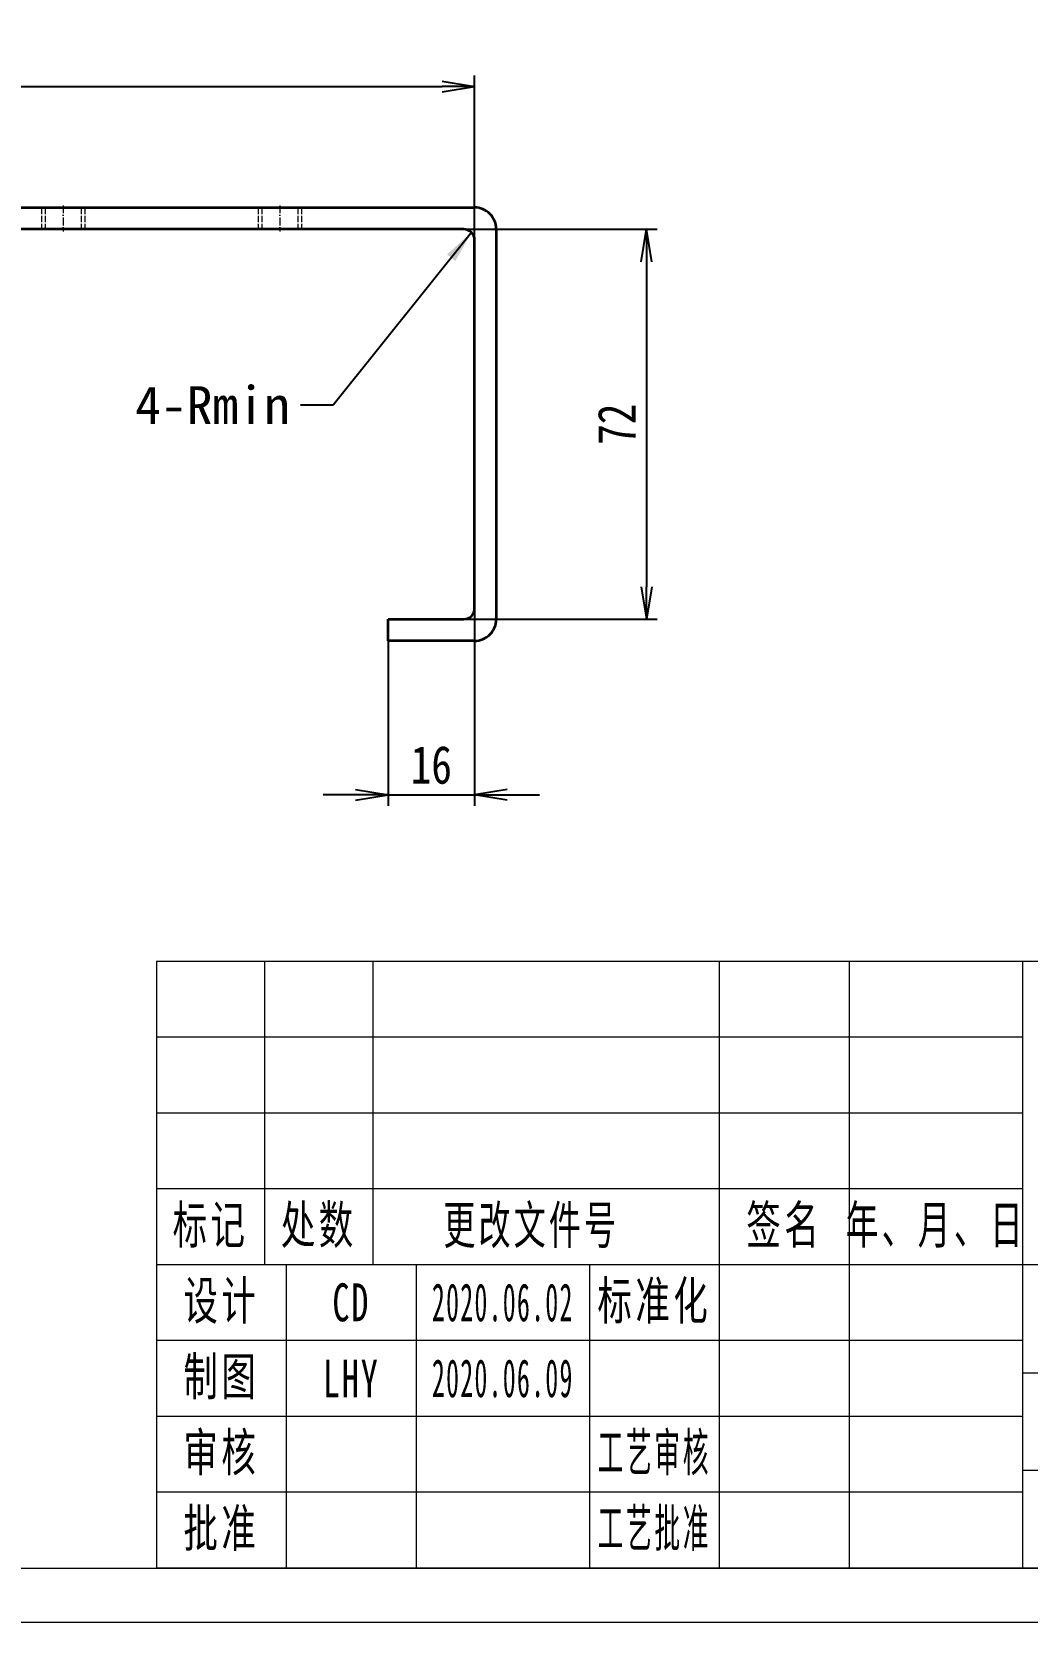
# Model space of a CAD drawing. Header units: millimetres. Extents: x -15766 to 80009, y -9701 to 15159.
# Drawn here: x -14281.2 to -14097.3, y 11134.1 to 11427.7 of the extents above; entities that cross this region are included whole.
import ezdxf

# ---------------------------------------------------------------- set-up
doc = ezdxf.new("R2010")
doc.units = ezdxf.units.MM
for name, pattern in [('CENTER-HOKUTO_1', [16, 13, -1, 1, -1]), ('DASHDOT', [18.5, 12, -3, 0.5, -3]), ('DASHED', [15, 12, -3]), ('HIDDEN-HOKUTO_1', [2, 1, -1])]:
    doc.linetypes.add(name, pattern=pattern)
doc.layers.get('DEFPOINTS').update_dxf_attribs({"lineweight": 18})
for name, color, linetype, lineweight in [('AM_7', 2, 'CENTER-HOKUTO_1', 18), ('AM_HID', 1, 'HIDDEN-HOKUTO_1', 18), ('AM_VIS', 7, 'Continuous', 18), ('CDRAFT0', 7, 'Continuous', 18), ('DIM', 253, 'Continuous', 20), ('title_frame', 7, 'Continuous', 18), ('尺寸线层', 3, 'Continuous', 18), ('粗实线层_1', 7, 'Continuous', 15), ('细实线层', 7, 'Continuous', 18)]:
    doc.layers.add(name, color=color, linetype=linetype, lineweight=lineweight)
doc.styles.add('DIM', font='', dxfattribs={"width": 0.8})
doc.styles.add('UserTxtStyle1', font='', dxfattribs={"width": 0.618357})
doc.styles.add('UserTxtStyle2', font='', dxfattribs={"width": 0.634692})
doc.styles.add('标准', font='', dxfattribs={"width": 0.667})
doc.styles.get('DIM').set_extended_font_data('NSimSun')
doc.styles.get('UserTxtStyle1').set_extended_font_data('宋体')
doc.styles.get('UserTxtStyle2').set_extended_font_data('宋体')
doc.styles.get('标准').set_extended_font_data('宋体')
doc.dimstyles.new('1-2', dxfattribs={"dimscale": 2, "dimtxt": 3.5, "dimasz": 3, "dimexe": 1, "dimexo": 0, "dimgap": 1, "dimtad": 1, "dimdsep": 46, "dimtxsty": 'DIM', "dimblk": 'OPEN', "dimcen": 0, "dimdle": 6, "dimclrd": 256, "dimclre": 256, "dimclrt": 3, "dimazin": 2, "dimtfac": 0.707107, "dimtmove": 0, "dimatfit": 3, "dimfxl": 0, "dimfrac": 2, "dimtolj": 1, "dimarcsym": 0})

# ---------------------------------------------------------------- blocks, each defined once
blk = doc.blocks.new('*X37')
at = {"layer": 'CDRAFT0'}
blk.add_line((0, 0), (420, 0), dxfattribs=at)
at = {"layer": '粗实线层_1'}
blk.add_line((25, 5), (415, 5), dxfattribs=at)
blk = doc.blocks.new('_OPEN')
at = {"color": 0, "linetype": 'ByBlock', "lineweight": -2}
for p, q in [((-1, 0.166667), (0, 0)), ((-1, -0.166667), (0, 0)), ((0, 0), (-1, 0))]:
    blk.add_line(p, q, dxfattribs=at)
blk = doc.blocks.new('*D536')
at = {"layer": 'DEFPOINTS', "color": 0, "transparency": 16777216}
for p in [(-14199.38, 11417.65), (-14491.38, 11389.29), (-14199.38, 11389.29)]:
    blk.add_point(p, dxfattribs=at)
at = {"layer": 'DIM', "linetype": 'Continuous', "lineweight": -2, "transparency": 16777216}
for p, q in [((-14491.38, 11389.29), (-14491.38, 11419.65)), ((-14199.38, 11389.29), (-14199.38, 11419.65)), ((-14485.38, 11417.65), (-14205.38, 11417.65))]:
    blk.add_line(p, q, dxfattribs=at)
at = {"layer": 'DIM', "lineweight": -2, "transparency": 16777216, "xscale": 6, "yscale": 6, "zscale": 6, "rotation": 180}
blk.add_blockref('_OPEN', (-14491.38, 11417.65), dxfattribs=at)
at = {"layer": 'DIM', "lineweight": -2, "transparency": 16777216, "xscale": 6, "yscale": 6, "zscale": 6}
blk.add_blockref('_OPEN', (-14199.38, 11417.65), dxfattribs=at)
at = {"layer": 'DIM', "color": 3, "transparency": 16777216, "insert": (-14345.38, 11423.15), "char_height": 7, "attachment_point": 5, "style": 'DIM'}
blk.add_mtext('\\A1;292', dxfattribs=at)
blk = doc.blocks.new('*D537')
at = {"layer": 'DEFPOINTS', "color": 0, "transparency": 16777216}
for p in [(-14201.38, 11391.29), (-14201.38, 11319.29), (-14167.64, 11319.29)]:
    blk.add_point(p, dxfattribs=at)
at = {"layer": 'DIM', "linetype": 'Continuous', "lineweight": -2, "transparency": 16777216}
for p, q in [((-14201.38, 11391.29), (-14165.64, 11391.29)), ((-14167.64, 11385.29), (-14167.64, 11325.29)), ((-14201.38, 11319.29), (-14165.64, 11319.29))]:
    blk.add_line(p, q, dxfattribs=at)
at = {"layer": 'DIM', "lineweight": -2, "transparency": 16777216, "xscale": 6, "yscale": 6, "zscale": 6}
for p, rotation in [((-14167.64, 11391.29), 90), ((-14167.64, 11319.29), 270)]:
    blk.add_blockref('_OPEN', p, dxfattribs=dict(at, rotation=rotation))
at = {"layer": 'DIM', "color": 3, "transparency": 16777216, "insert": (-14173.14, 11355.29), "char_height": 7, "attachment_point": 5, "rotation": 90, "style": 'DIM'}
blk.add_mtext('\\A1;72', dxfattribs=at)
blk = doc.blocks.new('*D538')
at = {"layer": 'DEFPOINTS', "color": 0, "transparency": 16777216}
for p in [(-14199.38, 11321.29), (-14215.38, 11315.29), (-14199.38, 11286.86)]:
    blk.add_point(p, dxfattribs=at)
at = {"layer": 'DIM', "linetype": 'Continuous', "lineweight": -2, "transparency": 16777216}
for p, q in [((-14199.38, 11321.29), (-14199.38, 11284.86)), ((-14215.38, 11315.29), (-14215.38, 11284.86)), ((-14221.38, 11286.86), (-14227.38, 11286.86)), ((-14215.38, 11286.86), (-14199.38, 11286.86)), ((-14193.38, 11286.86), (-14187.38, 11286.86))]:
    blk.add_line(p, q, dxfattribs=at)
at = {"layer": 'DIM', "lineweight": -2, "transparency": 16777216, "xscale": 6, "yscale": 6, "zscale": 6}
blk.add_blockref('_OPEN', (-14215.38, 11286.86), dxfattribs=at)
at = {"layer": 'DIM', "lineweight": -2, "transparency": 16777216, "xscale": 6, "yscale": 6, "zscale": 6, "rotation": 180}
blk.add_blockref('_OPEN', (-14199.38, 11286.86), dxfattribs=at)
at = {"layer": 'DIM', "color": 3, "transparency": 16777216, "insert": (-14207.38, 11292.36), "char_height": 7, "attachment_point": 5, "style": 'DIM'}
blk.add_mtext('\\A1;16', dxfattribs=at)

msp = doc.modelspace()

# ---------------------------------------------------------------- linework, layer by layer
at = {"layer": 'AM_7', "linetype": 'DASHDOT', "lineweight": 13, "ltscale": 0.120013}
for p, q in [((-14275.37814, 11395.69408), (-14275.37814, 11390.89354)), ((-14235.37814, 11395.69408), (-14235.37814, 11390.89354))]:
    msp.add_line(p, q, dxfattribs=at)
at = {"layer": 'AM_HID', "linetype": 'DASHED', "lineweight": 13, "ltscale": 0.1}
for p, q in [((-14279.37814, 11395.29406), (-14279.37814, 11391.29406)), ((-14279.37814, 11395.29406), (-14279.37814, 11391.29406)), ((-14278.70236, 11395.29406), (-14278.70236, 11391.29406)), ((-14278.70236, 11395.29406), (-14278.70236, 11391.29406)), ((-14272.05393, 11395.29406), (-14272.05393, 11391.29406)), ((-14272.05393, 11395.29406), (-14272.05393, 11391.29406)), ((-14271.37814, 11395.29406), (-14271.37814, 11391.29406)), ((-14271.37814, 11395.29406), (-14271.37814, 11391.29406)), ((-14239.37814, 11395.29406), (-14239.37814, 11391.29406)), ((-14239.37814, 11395.29406), (-14239.37814, 11391.29406)), ((-14238.70236, 11395.29406), (-14238.70236, 11391.29406)), ((-14238.70236, 11395.29406), (-14238.70236, 11391.29406)), ((-14232.05393, 11395.29406), (-14232.05393, 11391.29406)), ((-14232.05393, 11395.29406), (-14232.05393, 11391.29406)), ((-14231.37814, 11395.29406), (-14231.37814, 11391.29406)), ((-14231.37814, 11395.29406), (-14231.37814, 11391.29406))]:
    msp.add_line(p, q, dxfattribs=at)
at = {"layer": 'AM_VIS', "lineweight": 35}
for p, q in [((-14491.37814, 11395.29406), (-14199.37814, 11395.29406)), ((-14201.37814, 11391.29406), (-14489.37814, 11391.29406)), ((-14195.37814, 11391.29406), (-14195.37814, 11319.29406)), ((-14199.37814, 11321.29406), (-14199.37814, 11389.29406))]:
    msp.add_line(p, q, dxfattribs=at)
at = {"layer": 'AM_VIS', "lineweight": 35, "ltscale": 0.35}
msp.add_line((-14215.37814, 11319.29406), (-14201.37814, 11319.29406), dxfattribs=at)
at = {"layer": 'AM_VIS', "lineweight": 35, "ltscale": 0.1}
msp.add_line((-14215.37814, 11315.29406), (-14215.37814, 11319.29406), dxfattribs=at)
at = {"layer": 'AM_VIS', "lineweight": 35, "ltscale": 0.4}
msp.add_line((-14199.37814, 11315.29406), (-14215.37814, 11315.29406), dxfattribs=at)
at = {"layer": 'AM_VIS', "lineweight": 35}
for centre, radius, start, end in [((-14199.37814, 11391.29406), 4, 0, 90.000003), ((-14201.37814, 11389.29406), 2, 0, 90.000003), ((-14201.37814, 11321.29406), 2, 269.999997, 0.000001), ((-14199.37814, 11319.29406), 4, 269.999997, 0)]:
    msp.add_arc(centre, radius, start, end, dxfattribs=at)
at = {"layer": '粗实线层_1'}
for p, q in [((-13898.17623, 11256.10436), (-14258.17623, 11256.10436)), ((-14258.17623, 11256.10436), (-14258.17623, 11144.10436)), ((-14098.17623, 11256.10436), (-14098.17623, 11144.10436)), ((-13998.17623, 11200.10436), (-14258.17623, 11200.10436)), ((-14178.17623, 11200.10436), (-14178.17623, 11144.10436)), ((-14098.17623, 11186.10436), (-14258.17623, 11186.10436)), ((-14098.17623, 11172.10436), (-14258.17623, 11172.10436)), ((-13998.17623, 11162.10436), (-14098.17623, 11162.10436)), ((-14098.17623, 11158.10436), (-14258.17623, 11158.10436)), ((-13898.17623, 11144.10436), (-14258.17623, 11144.10436))]:
    msp.add_line(p, q, dxfattribs=at)
at = {"layer": '细实线层'}
for p, q in [((-14238.17623, 11256.10436), (-14238.17623, 11200.10436)), ((-14218.17623, 11256.10436), (-14218.17623, 11200.10436)), ((-14154.17623, 11256.10436), (-14154.17623, 11144.10436)), ((-14130.17623, 11256.10436), (-14130.17623, 11144.10436)), ((-14098.17623, 11242.10436), (-14258.17623, 11242.10436)), ((-14098.17623, 11228.10436), (-14258.17623, 11228.10436)), ((-14098.17623, 11214.10436), (-14258.17623, 11214.10436)), ((-14234.17623, 11200.10436), (-14234.17623, 11144.10436)), ((-14210.17623, 11200.10436), (-14210.17623, 11144.10436)), ((-13998.17623, 11180.10436), (-14098.17623, 11180.10436))]:
    msp.add_line(p, q, dxfattribs=at)

# ---------------------------------------------------------------- block references
at = {"layer": 'title_frame', "xscale": 2, "yscale": 2, "zscale": 2}
msp.add_blockref('*X37', (-14728.17623, 11134.10436), dxfattribs=at)

# ---------------------------------------------------------------- texts
at = {"layer": 'DIM', "color": 3, "insert": (-14233.5299, 11355.30815), "char_height": 7, "attachment_point": 9}
msp.add_mtext('\\A1;4-Rmin', dxfattribs=at)
at = {"layer": '尺寸线层', "char_height": 7, "attachment_point": 5, "line_spacing_factor": 1.15057}
for s, insert, width, style in [('\\T1.1;标记', (-14248.17623, 11207.10436), 36, '标准'), ('\\T1.1;处数', (-14228.17623, 11207.10436), 36, '标准'), ('\\T1.1;更改文件号', (-14188.90939, 11207.05638), 60, 'UserTxtStyle1'), ('\\T1.1;签名', (-14142.17623, 11207.10436), 44, '标准'), ('\\T1.1;年、月、日', (-14114.17623, 11207.10436), 60, 'UserTxtStyle2'), ('\\T1.1;设计', (-14246.17623, 11193.10436), 44, '标准'), ('{\\T1.1;CD}', (-14222.17623, 11193.10436), 44, '标准'), ('{\\W0.5;\\T1.1;2020.06.02}', (-14194.17623, 11193.10436), 32, '标准'), ('\\T1.1;标准化', (-14166.17623, 11193.10436), 44, '标准'), ('\\T1.1;制图', (-14246.17623, 11179.10436), 44, '标准'), ('{\\T1.1;LHY}', (-14222.17623, 11179.10436), 44, '标准'), ('{\\W0.5;\\T1.1;2020.06.09}', (-14194.17623, 11179.10436), 32, '标准'), ('\\T1.1;审核', (-14246.17623, 11165.10436), 44, '标准'), ('{\\W0.5;\\T1.1;工艺审核}', (-14166.17623, 11165.10436), 44, '标准'), ('{\\T1.1;批准}', (-14246.17623, 11151.10436), 44, '标准'), ('{\\W0.5;\\T1.1;工艺批准}', (-14166.17623, 11151.10436), 44, '标准')]:
    msp.add_mtext(s, dxfattribs=dict(at, insert=insert, width=width, style=style))

# ---------------------------------------------------------------- dimensions: what is measured, and where the dimension line sits
at = {"layer": 'DIM', "color": 3, "true_color": 0x00ff00}
for base, p1, p2, picture, middle in [((-14199.37814, 11417.64829), (-14491.37814, 11389.29406), (-14199.37814, 11389.29406), '*D536', (-14345.37814, 11423.14829)), ((-14199.37814, 11286.86285), (-14215.37814, 11315.29406), (-14199.37814, 11321.29406), '*D538', (-14207.37814, 11292.36285))]:
    dim = msp.add_linear_dim(base=base, p1=p1, p2=p2, dimstyle='1-2', dxfattribs=at)
    dim.commit()
    dim.dimension.update_dxf_attribs({"geometry": picture, "text_midpoint": middle})
dim = msp.add_linear_dim(base=(-14167.64306, 11319.29406), p1=(-14201.37814, 11391.29406), p2=(-14201.37814, 11319.29406), angle=90, dimstyle='1-2', dxfattribs=at)
dim.commit()
dim.dimension.update_dxf_attribs({"geometry": '*D537', "text_midpoint": (-14173.14306, 11355.29406)})

# ---------------------------------------------------------------- leaders
at = {"layer": 'DIM', "color": 3, "true_color": 0x00ff00, "annotation_type": 0, "has_hookline": 1, "hookline_direction": 1, "text_width": 35}
msp.add_leader([(-14199.96393, 11390.70827), (-14225.5299, 11358.80815), (-14231.5299, 11358.80815)], dimstyle='1-2', override={"dimgap": 1, "dimtad": 0}, dxfattribs=at)

doc.saveas('drawing.dxf')
